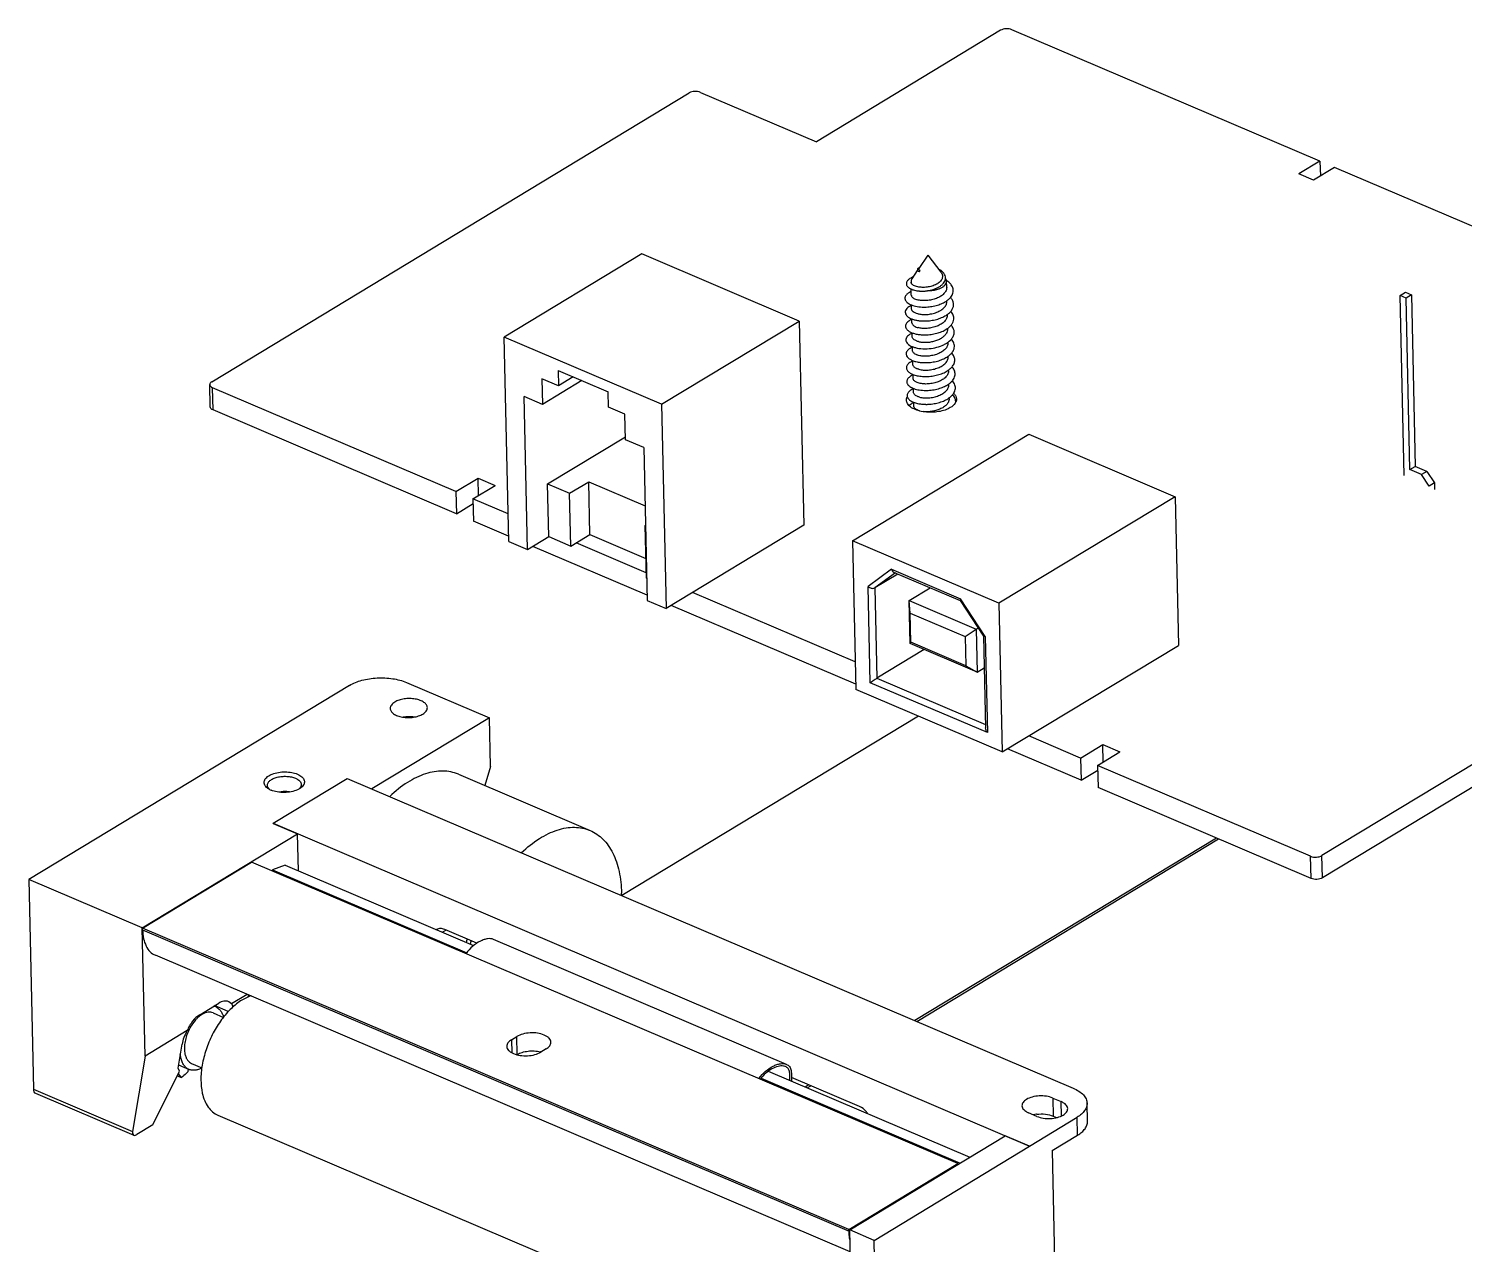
# Model space of a CAD drawing. Extents: x 0 to 420, y -74 to 297.
# Drawn here: x 293.6 to 355.8, y 26.6 to 79.2 of the extents above; entities that cross this region are included whole.
import ezdxf

# ---------------------------------------------------------------- set-up
doc = ezdxf.new("R2010")
doc.units = 0
doc.header["$LTSCALE"] = 23.1
doc.layers.get('0').update_dxf_attribs({"linetype": 'CONTINUOUS'})
doc.layers.add('02___PRT_ALL_AXES', color=7, linetype='CONTINUOUS')

msp = doc.modelspace()

# ---------------------------------------------------------------- linework, layer by layer
at = {"color": 7, "linetype": 'CONTINUOUS'}
for p, q in [((335.721, 79.165), (327.74, 74.336)), ((349.562, 73.497), (336.215, 79.191)), ((301.539, 63.938), (322.223, 76.453)), ((322.717, 76.479), (327.74, 74.336)), ((349.562, 73.497), (348.645, 72.942)), ((349.562, 73.497), (349.577, 72.852)), ((349.279, 72.672), (348.645, 72.942)), ((350.197, 73.227), (349.279, 72.672)), ((375.36, 62.493), (350.197, 73.227)), ((320.176, 69.482), (314.214, 65.874)), ((326.996, 66.573), (320.176, 69.482)), ((332.236, 68.757), (332.188, 68.72)), ((332.188, 68.72), (332.213, 68.712)), ((332.213, 68.712), (332.236, 68.757)), ((331.841, 68.268), (331.852, 68.206)), ((331.852, 68.206), (331.841, 68.259)), ((353.032, 67.682), (353.261, 67.821)), ((353.261, 67.821), (353.526, 67.708)), ((353.206, 59.889), (353.032, 67.682)), ((353.296, 67.569), (353.032, 67.682)), ((353.526, 67.708), (353.296, 67.569)), ((353.462, 60.137), (353.296, 67.569)), ((353.526, 67.708), (353.691, 60.276)), ((321.033, 62.965), (326.996, 66.573)), ((326.996, 66.573), (327.193, 57.726)), ((314.411, 57.028), (314.214, 65.874)), ((321.033, 62.965), (314.214, 65.874)), ((315.851, 64.073), (315.876, 62.96)), ((316.565, 63.769), (315.851, 64.073)), ((316.55, 64.43), (316.565, 63.769)), ((316.55, 64.43), (318.717, 63.506)), ((317.2, 64.153), (316.565, 63.769)), ((301.475, 62.854), (301.454, 63.817)), ((301.596, 62.723), (301.574, 63.686)), ((312.121, 59.187), (301.574, 63.686)), ((317.58, 63.991), (315.876, 62.96)), ((318.732, 62.844), (318.717, 63.506)), ((315.23, 56.678), (315.083, 63.298)), ((315.876, 62.96), (315.083, 63.298)), ((319.446, 62.54), (318.732, 62.844)), ((321.033, 62.965), (321.23, 54.119)), ((333.483, 63.238), (333.484, 63.239)), ((312.142, 58.225), (301.596, 62.723)), ((319.47, 61.426), (319.446, 62.54)), ((329.307, 57.051), (336.939, 61.669)), ((336.939, 61.669), (343.283, 58.963)), ((316.096, 59.52), (319.467, 61.56)), ((320.263, 61.088), (319.47, 61.426)), ((320.263, 61.088), (320.411, 54.468)), ((312.121, 59.187), (313.084, 59.77)), ((313.101, 59.017), (313.084, 59.77)), ((313.084, 59.77), (313.824, 59.454)), ((353.462, 60.137), (353.691, 60.276)), ((353.964, 59.923), (353.462, 60.137)), ((354.193, 60.062), (353.691, 60.276)), ((354.193, 60.062), (353.964, 59.923)), ((354.289, 59.427), (353.964, 59.923)), ((354.193, 60.062), (354.519, 59.565)), ((312.121, 59.187), (312.142, 58.225)), ((312.861, 58.872), (313.824, 59.454)), ((316.147, 57.233), (316.096, 59.52)), ((316.096, 59.52), (317.048, 59.114)), ((317.048, 59.114), (317.874, 59.614)), ((317.099, 56.827), (317.048, 59.114)), ((317.924, 57.327), (317.874, 59.614)), ((317.874, 59.614), (320.319, 58.57)), ((354.519, 59.565), (354.289, 59.427)), ((354.519, 59.565), (354.525, 59.272)), ((312.142, 58.225), (312.866, 58.662)), ((312.861, 58.872), (312.883, 57.909)), ((314.384, 58.222), (312.861, 58.872)), ((343.283, 58.963), (335.651, 54.345)), ((343.283, 58.963), (343.426, 52.524)), ((314.405, 57.259), (312.883, 57.909)), ((315.23, 56.678), (316.147, 57.233)), ((316.147, 57.233), (317.099, 56.827)), ((317.099, 56.827), (317.924, 57.327)), ((317.924, 57.327), (320.357, 56.289)), ((320.338, 57.724), (320.326, 57.716)), ((320.377, 55.429), (320.326, 57.716)), ((320.339, 57.711), (320.326, 57.716)), ((327.193, 57.726), (321.23, 54.119)), ((314.411, 57.028), (315.23, 56.678)), ((320.406, 54.7), (315.452, 56.813)), ((320.371, 55.668), (317.328, 56.966)), ((329.307, 57.051), (329.451, 50.612)), ((335.651, 54.345), (329.307, 57.051)), ((320.377, 55.429), (320.39, 55.424)), ((330.998, 55.818), (329.98, 55.074)), ((331.162, 55.661), (330.278, 55.015)), ((331.27, 55.615), (330.278, 55.015)), ((330.998, 55.818), (333.984, 54.544)), ((331.104, 55.686), (333.974, 54.462)), ((329.424, 51.807), (322.377, 54.813)), ((330.073, 50.907), (329.98, 55.074)), ((330.278, 55.015), (330.365, 51.104)), ((331.764, 54.472), (332.668, 55.019)), ((320.411, 54.468), (321.23, 54.119)), ((329.446, 50.844), (321.452, 54.253)), ((331.806, 53.92), (331.764, 54.472)), ((331.805, 52.607), (331.764, 54.472)), ((331.764, 54.472), (334.671, 53.232)), ((333.976, 54.466), (334.986, 52.924)), ((335.055, 52.909), (333.984, 54.544)), ((335.651, 54.345), (335.795, 47.906)), ((331.834, 52.656), (331.806, 53.92)), ((331.806, 53.92), (334.184, 52.905)), ((334.184, 52.905), (334.671, 53.232)), ((334.184, 52.905), (334.213, 51.641)), ((334.671, 53.232), (334.752, 53.281)), ((334.671, 53.232), (334.713, 51.366)), ((334.984, 52.924), (335.072, 48.955)), ((335.055, 52.909), (335.148, 48.743)), ((332.417, 52.345), (330.365, 51.104)), ((331.834, 52.656), (331.805, 52.607)), ((334.713, 51.366), (331.805, 52.607)), ((334.213, 51.641), (331.834, 52.656)), ((335.795, 47.906), (343.426, 52.524)), ((334.213, 51.641), (334.713, 51.366)), ((330.365, 51.104), (335.069, 49.097)), ((334.713, 51.366), (335.014, 51.549)), ((307.507, 50.788), (293.61, 42.379)), ((309.975, 50.918), (313.57, 49.384)), ((335.795, 47.906), (329.451, 50.612)), ((335.148, 48.743), (330.073, 50.907)), ((360.425, 49.938), (349.647, 43.417)), ((313.57, 49.384), (308.481, 46.305)), ((313.617, 47.278), (313.57, 49.384)), ((332.161, 49.456), (319.316, 41.684)), ((339.188, 47.642), (336.941, 48.6)), ((360.446, 48.975), (349.668, 42.454)), ((339.209, 46.679), (336.017, 48.041)), ((339.188, 47.642), (340.151, 48.224)), ((339.928, 47.326), (340.891, 47.909)), ((340.168, 47.471), (340.151, 48.224)), ((340.151, 48.224), (340.891, 47.909)), ((313.617, 47.278), (313.377, 46.45)), ((339.188, 47.642), (339.209, 46.679)), ((339.928, 47.326), (339.949, 46.363)), ((349.153, 43.391), (339.928, 47.326)), ((304.202, 44.819), (307.412, 46.761)), ((307.412, 46.761), (338.867, 33.344)), ((312.227, 46.941), (317.936, 44.506)), ((339.209, 46.679), (339.933, 47.116)), ((349.174, 42.428), (339.949, 46.363)), ((304.202, 44.807), (304.202, 44.819)), ((304.202, 44.819), (336.978, 30.838)), ((304.202, 44.807), (305.259, 44.356)), ((298.527, 40.282), (305.259, 44.356)), ((305.295, 42.758), (305.259, 44.356)), ((345.071, 44.178), (332.004, 36.272)), ((332.092, 36.234), (345.16, 44.141)), ((298.544, 40.277), (303.268, 43.136)), ((333.876, 30.079), (303.268, 43.136)), ((304.723, 43.002), (304.179, 42.799)), ((304.723, 43.002), (312.888, 39.519)), ((349.174, 42.428), (349.153, 43.391)), ((349.668, 42.454), (349.647, 43.417)), ((293.61, 42.379), (293.812, 33.304)), ((298.527, 40.282), (293.61, 42.379)), ((304.179, 42.799), (304.173, 42.749)), ((304.179, 42.799), (312.592, 39.21)), ((298.65, 34.731), (298.527, 40.282)), ((298.545, 40.2), (298.544, 40.277)), ((329.152, 27.221), (298.544, 40.277)), ((298.545, 40.2), (329.154, 27.143)), ((311.698, 40.191), (311.539, 40.095)), ((313.031, 39.622), (311.635, 40.218)), ((326.443, 34.376), (313.755, 39.788)), ((329.209, 26.256), (299.097, 39.101)), ((303.071, 37.406), (302.4, 37)), ((303.117, 37.283), (303.133, 37.379)), ((303.147, 37.373), (303.148, 37.294)), ((301.018, 36.526), (301.844, 37.026)), ((302.258, 36.665), (301.665, 36.918)), ((302.4, 37), (302.276, 37.089)), ((301.603, 36.602), (302.052, 36.411)), ((300.478, 35.837), (298.65, 34.731)), ((314.532, 35.444), (314.761, 35.583)), ((314.779, 34.801), (314.761, 35.583)), ((300.083, 34.213), (300.254, 35.248)), ((314.532, 35.444), (314.544, 34.881)), ((316.03, 35.042), (315.801, 34.903)), ((298.65, 34.731), (298.11, 31.471)), ((300.143, 34.075), (300.083, 34.213)), ((300.106, 34.349), (300.56, 34.156)), ((300.669, 34.413), (301.115, 34.223)), ((314.766, 34.793), (314.779, 34.801)), ((298.985, 31.75), (300.143, 34.075)), ((300.046, 33.881), (300.232, 33.802)), ((300.138, 33.907), (300.073, 33.935)), ((300.138, 33.907), (300.104, 33.997)), ((300.232, 33.802), (300.138, 33.907)), ((300.513, 34.176), (300.499, 34.046)), ((325.341, 33.772), (333.965, 30.093)), ((325.654, 34.074), (334.387, 30.349)), ((329.609, 32.551), (326.66, 33.809)), ((293.812, 33.304), (298.11, 31.471)), ((293.904, 33.121), (298.161, 31.305)), ((327.406, 33.49), (327.248, 33.394)), ((327.336, 33.356), (327.495, 33.452)), ((337.982, 32.917), (337.999, 32.135)), ((337.982, 32.917), (338.352, 32.76)), ((338.365, 32.151), (338.352, 32.76)), ((339.487, 31.907), (339.47, 32.689)), ((298.985, 31.75), (298.293, 31.331)), ((301.809, 32.177), (329.298, 20.451)), ((337.297, 32.121), (336.927, 32.279)), ((336.978, 30.838), (339.042, 32.087)), ((337.999, 32.135), (338.143, 32.074)), ((339.059, 31.304), (339.042, 32.087)), ((329.188, 27.203), (335.921, 31.277)), ((336.978, 30.826), (335.921, 31.277)), ((337.959, 30.638), (339.059, 31.304)), ((330.246, 26.752), (336.978, 30.826)), ((336.978, 30.826), (336.978, 30.838)), ((337.959, 30.638), (338.15, 22.033)), ((329.152, 27.221), (333.876, 30.079)), ((333.876, 30.079), (333.877, 30.04)), ((329.154, 27.143), (329.152, 27.221)), ((329.312, 21.652), (329.188, 27.203)), ((330.246, 26.752), (329.188, 27.203)), ((330.432, 18.399), (330.246, 26.752))]:
    msp.add_line(p, q, dxfattribs=at)
for centre, radius, start, end in [((333.036, 68.438), 0.3, 359.19953, 359.59895), ((332.316, 69.33), 1.461, 265.23345, 265.84339), ((332.32, 69.535), 1.666, 277.17644, 277.88402), ((332.322, 69.525), 1.655, 277.88272, 279.42197), ((332.832, 67.489), 1.004, 55.83974, 57.06444), ((332.403, 69.19), 2.013, 269.72676, 272.24936), ((332.417, 68.557), 1.982, 269.73862, 269.99627), ((332.416, 68.598), 2.022, 270.00104, 272.82504), ((332.402, 69.227), 2.05, 272.24001, 272.82293), ((332.43, 67.96), 1.986, 269.73519, 270.4208), ((332.43, 67.99), 2.016, 270.42256, 271.73954), ((332.429, 68.022), 2.048, 271.73839, 272.81368), ((332.444, 67.364), 1.993, 269.72158, 270.51379), ((332.443, 67.394), 2.023, 270.515, 272.5938), ((332.442, 67.426), 2.054, 272.5878, 272.819), ((332.457, 66.776), 2.006, 269.72322, 271.67178), ((332.456, 66.814), 2.044, 271.66654, 272.82747), ((332.456, 66.823), 2.053, 272.82665, 273.01688), ((332.855, 65.884), 1.025, 304.96042, 305.78197), ((332.47, 66.187), 2.018, 269.73939, 272.82914), ((333.104, 65.018), 0.671, 318.86427, 319.89296), ((333.139, 64.148), 0.65, 41.46014, 42.52649), ((332.484, 65.547), 1.98, 269.74058, 270.09284), ((332.484, 65.575), 2.008, 270.09529, 271.47472), ((332.483, 65.612), 2.046, 271.47384, 272.81367), ((332.497, 64.971), 2.007, 269.72402, 271.40905), ((332.496, 65.005), 2.041, 271.4072, 272.83045), ((304.449, 47.048), 0.866, 242.17897, 246.96268), ((305.037, 46.842), 0.609, 305.94036, 308.97615), ((313.455, 41.665), 5.844, 0.29991, 1.27289), ((311.437, 39.966), 0.291, 121.17056, 123.56025), ((321.515, 37.293), 9.258, 164.28181, 165.2358), ((320.965, 37.519), 8.481, 164.89411, 165.91859), ((301.522, 36.411), 0.488, 66.99728, 79.61919), ((302.409, 34.966), 2.063, 151.80654, 155.7109), ((315.494, 33.689), 1.266, 75.75688, 76.96137), ((315.501, 33.717), 1.237, 75.26786, 75.75427), ((337.473, 30.831), 1.394, 98.12564, 103.46169), ((337.488, 30.744), 1.482, 97.5922, 98.19573)]:
    msp.add_arc(centre, radius, start, end, dxfattribs=at)
for centre, major_axis, start_param, end_param in [((301.768, 36.164), (0.569, 0.896), -0.459764, -0.176526), ((300.942, 35.664), (0.569, 0.896), -4.614686, -3.966402), ((298.339, 31.61), (0.19, 0.299), -3.966402, -2.395606)]:
    msp.add_ellipse(centre, major_axis=major_axis, ratio=0.459193, start_param=start_param, end_param=end_param, dxfattribs=at)
for points, knots in [([(336.215, 79.191), (336.136, 79.225), (335.963, 79.244), (335.792, 79.208), (335.721, 79.165)], [0, 0, 0, 0, 0.508711, 1, 1, 1, 1]), ([(322.717, 76.479), (322.638, 76.512), (322.466, 76.532), (322.294, 76.495), (322.223, 76.453)], [0, 0, 0, 0, 0.508711, 1, 1, 1, 1]), ([(331.938, 68.484), (331.887, 68.464), (331.816, 68.429), (331.737, 68.37), (331.693, 68.325), (331.661, 68.278), (331.643, 68.229), (331.639, 68.179), (331.65, 68.129), (331.676, 68.082), (331.716, 68.038), (331.769, 67.998), (331.86, 67.947), (332.003, 67.899), (332.128, 67.88), (332.195, 67.874)], [0, 0, 0, 0, 0.144764, 0.207068, 0.262739, 0.312493, 0.357742, 0.40068, 0.444056, 0.490587, 0.542409, 0.600887, 0.666693, 0.820218, 1, 1, 1, 1]), ([(332.172, 68.869), (332.16, 68.861), (332.139, 68.846), (332.12, 68.821), (332.115, 68.801), (332.114, 68.782), (332.121, 68.768), (332.127, 68.761)], [0, 0, 0, 0, 0.317543, 0.569236, 0.678017, 0.781911, 1, 1, 1, 1]), ([(332.127, 68.761), (332.133, 68.752), (332.153, 68.735), (332.175, 68.725), (332.188, 68.72)], [0, 0, 0, 0, 0.442266, 1, 1, 1, 1]), ([(333.146, 68.684), (333.161, 68.663), (333.187, 68.62), (333.208, 68.548), (333.208, 68.476), (333.188, 68.404), (333.15, 68.336), (333.073, 68.248), (332.939, 68.157), (332.748, 68.08), (332.538, 68.036), (332.329, 68.026), (332.194, 68.041), (332.131, 68.054)], [0, 0, 0, 0, 0.052493, 0.101594, 0.149488, 0.198566, 0.250803, 0.307398, 0.434343, 0.5764, 0.724844, 0.86931, 1, 1, 1, 1]), ([(332.214, 68.89), (332.21, 68.888), (332.196, 68.882), (332.182, 68.875), (332.172, 68.869)], [0, 0, 0, 0, 0.265948, 1, 1, 1, 1]), ([(332.236, 68.757), (332.224, 68.762), (332.203, 68.773), (332.184, 68.793), (332.177, 68.81), (332.176, 68.827), (332.182, 68.84), (332.187, 68.847)], [0, 0, 0, 0, 0.323847, 0.57176, 0.677669, 0.77978, 1, 1, 1, 1]), ([(332.593, 67.891), (332.689, 67.907), (332.829, 67.943), (333.001, 68.018), (333.113, 68.085), (333.206, 68.161), (333.278, 68.246), (333.324, 68.337), (333.335, 68.403), (333.336, 68.434)], [0, 0, 0, 0, 0.295922, 0.436731, 0.569067, 0.691138, 0.802406, 0.904165, 1, 1, 1, 1]), ([(333.336, 68.436), (333.336, 68.472), (333.323, 68.546), (333.264, 68.648), (333.172, 68.74), (333.095, 68.789), (333.053, 68.811)], [0, 0, 0, 0, 0.215818, 0.448102, 0.708405, 1, 1, 1, 1]), ([(333.381, 68.303), (333.38, 68.325), (333.371, 68.373), (333.347, 68.414), (333.333, 68.434)], [0, 0, 0, 0, 0.481385, 1, 1, 1, 1]), ([(331.847, 67.85), (331.8, 67.829), (331.734, 67.793), (331.662, 67.732), (331.621, 67.687), (331.593, 67.639), (331.578, 67.589), (331.576, 67.539), (331.583, 67.507), (331.588, 67.492)], [0, 0, 0, 0, 0.319947, 0.458014, 0.58226, 0.69469, 0.798614, 0.898615, 1, 1, 1, 1]), ([(331.885, 68.404), (331.871, 68.383), (331.848, 68.34), (331.841, 68.291), (331.841, 68.268)], [0, 0, 0, 0, 0.519105, 1, 1, 1, 1]), ([(332.131, 68.054), (332.098, 68.061), (332.038, 68.078), (331.958, 68.112), (331.895, 68.154), (331.864, 68.188), (331.852, 68.206)], [0, 0, 0, 0, 0.307657, 0.576861, 0.806483, 1, 1, 1, 1]), ([(333.387, 68.033), (333.387, 68.009), (333.383, 67.961), (333.36, 67.891), (333.322, 67.823), (333.249, 67.734), (333.124, 67.636), (332.941, 67.547), (332.733, 67.486), (332.517, 67.455), (332.31, 67.454), (332.178, 67.475), (332.117, 67.49)], [0, 0, 0, 0, 0.045992, 0.093506, 0.143801, 0.19772, 0.317401, 0.451696, 0.59518, 0.740089, 0.877766, 1, 1, 1, 1]), ([(332.211, 67.873), (332.236, 67.871), (332.342, 67.866), (332.449, 67.872), (332.528, 67.882)], [0, 0, 0, 0, 0.241913, 1, 1, 1, 1]), ([(332.215, 67.872), (332.265, 67.868), (332.37, 67.866), (332.474, 67.874), (332.528, 67.882)], [0, 0, 0, 0, 0.48068, 1, 1, 1, 1]), ([(332.593, 67.892), (332.644, 67.892), (332.746, 67.898), (332.893, 67.921), (333.029, 67.959), (333.149, 68.01), (333.249, 68.071), (333.323, 68.141), (333.371, 68.219), (333.381, 68.276), (333.381, 68.303)], [0, 0, 0, 0, 0.159978, 0.316058, 0.463807, 0.599451, 0.720349, 0.825623, 0.917053, 1, 1, 1, 1]), ([(333.389, 67.451), (333.423, 67.474), (333.484, 67.522), (333.562, 67.605), (333.621, 67.692), (333.658, 67.783), (333.673, 67.877), (333.665, 67.971), (333.635, 68.062), (333.601, 68.118), (333.581, 68.145)], [0, 0, 0, 0, 0.14956, 0.287806, 0.415474, 0.534548, 0.648296, 0.760935, 0.876901, 1, 1, 1, 1]), ([(333.581, 68.145), (333.57, 68.161), (333.516, 68.228), (333.449, 68.283), (333.395, 68.32)], [0, 0, 0, 0, 0.233848, 1, 1, 1, 1]), ([(331.588, 67.492), (331.597, 67.469), (331.623, 67.424), (331.682, 67.364), (331.762, 67.311), (331.86, 67.265), (331.975, 67.227), (332.154, 67.189), (332.296, 67.178), (332.394, 67.177)], [0, 0, 0, 0, 0.079803, 0.17095, 0.276067, 0.395907, 0.529939, 0.676755, 1, 1, 1, 1]), ([(331.863, 67.249), (331.822, 67.231), (331.75, 67.193), (331.661, 67.121), (331.612, 67.052), (331.593, 66.995), (331.59, 66.967), (331.59, 66.953)], [0, 0, 0, 0, 0.313622, 0.579484, 0.80271, 0.903249, 1, 1, 1, 1]), ([(331.854, 67.698), (331.854, 67.687), (331.858, 67.665), (331.875, 67.628), (331.909, 67.588), (331.964, 67.549), (332.035, 67.515), (332.089, 67.498), (332.117, 67.49)], [0, 0, 0, 0, 0.088766, 0.1826, 0.341238, 0.528877, 0.748681, 1, 1, 1, 1]), ([(332.131, 66.889), (332.191, 66.873), (332.323, 66.853), (332.53, 66.853), (332.746, 66.884), (332.954, 66.945), (333.137, 67.034), (333.263, 67.132), (333.335, 67.221), (333.373, 67.289), (333.396, 67.359), (333.401, 67.408), (333.4, 67.431)], [0, 0, 0, 0, 0.122233, 0.259911, 0.40482, 0.548304, 0.682598, 0.80228, 0.856199, 0.906494, 0.954008, 1, 1, 1, 1]), ([(332.503, 67.18), (332.585, 67.184), (332.748, 67.201), (332.983, 67.256), (333.2, 67.336), (333.331, 67.41), (333.389, 67.451)], [0, 0, 0, 0, 0.262253, 0.522572, 0.771156, 1, 1, 1, 1]), ([(333.403, 66.849), (333.449, 66.881), (333.533, 66.951), (333.629, 67.073), (333.682, 67.205), (333.686, 67.297), (333.68, 67.34)], [0, 0, 0, 0, 0.288661, 0.546298, 0.779009, 1, 1, 1, 1]), ([(333.68, 67.34), (333.674, 67.386), (333.643, 67.48), (333.585, 67.56), (333.551, 67.597)], [0, 0, 0, 0, 0.476813, 1, 1, 1, 1]), ([(331.59, 66.953), (331.591, 66.928), (331.602, 66.875), (331.65, 66.803), (331.725, 66.739), (331.825, 66.683), (331.946, 66.637), (332.087, 66.602), (332.243, 66.581), (332.352, 66.576), (332.408, 66.575)], [0, 0, 0, 0, 0.077189, 0.162882, 0.262966, 0.379986, 0.514085, 0.663853, 0.826859, 1, 1, 1, 1]), ([(331.876, 66.647), (331.843, 66.632), (331.782, 66.601), (331.704, 66.545), (331.647, 66.484), (331.622, 66.438), (331.614, 66.415)], [0, 0, 0, 0, 0.302122, 0.567658, 0.798246, 1, 1, 1, 1]), ([(332.131, 66.889), (332.093, 66.898), (332.025, 66.921), (331.951, 66.963), (331.908, 67.003), (331.885, 67.032), (331.871, 67.063), (331.868, 67.085), (331.867, 67.096)], [0, 0, 0, 0, 0.328032, 0.599252, 0.714327, 0.817384, 0.91123, 1, 1, 1, 1]), ([(333.414, 66.829), (333.414, 66.806), (333.41, 66.758), (333.387, 66.687), (333.349, 66.62), (333.276, 66.531), (333.151, 66.433), (332.968, 66.343), (332.76, 66.282), (332.544, 66.251), (332.337, 66.251), (332.205, 66.271), (332.144, 66.287)], [0, 0, 0, 0, 0.045992, 0.093508, 0.143805, 0.197725, 0.317404, 0.451692, 0.595175, 0.740083, 0.877768, 1, 1, 1, 1]), ([(332.516, 66.578), (332.598, 66.582), (332.761, 66.599), (332.996, 66.654), (333.213, 66.735), (333.344, 66.808), (333.403, 66.849)], [0, 0, 0, 0, 0.262247, 0.522568, 0.771157, 1, 1, 1, 1]), ([(333.415, 66.246), (333.454, 66.274), (333.526, 66.331), (333.612, 66.43), (333.671, 66.535), (333.691, 66.61), (333.695, 66.647)], [0, 0, 0, 0, 0.284253, 0.543137, 0.779452, 1, 1, 1, 1]), ([(333.695, 66.647), (333.698, 66.677), (333.697, 66.738), (333.674, 66.829), (333.629, 66.916), (333.588, 66.969), (333.565, 66.995)], [0, 0, 0, 0, 0.236049, 0.476215, 0.728797, 1, 1, 1, 1]), ([(331.614, 66.415), (331.61, 66.402), (331.604, 66.375), (331.603, 66.333), (331.613, 66.291), (331.631, 66.251), (331.658, 66.212), (331.708, 66.161), (331.793, 66.103), (331.919, 66.048), (332.07, 66.006), (332.24, 65.98), (332.359, 65.974), (332.421, 65.974)], [0, 0, 0, 0, 0.040499, 0.080068, 0.12022, 0.162384, 0.207745, 0.25716, 0.369922, 0.502486, 0.653718, 0.820832, 1, 1, 1, 1]), ([(331.887, 66.045), (331.849, 66.028), (331.78, 65.991), (331.695, 65.924), (331.646, 65.86), (331.624, 65.807), (331.617, 65.768), (331.617, 65.729), (331.629, 65.676), (331.667, 65.611), (331.741, 65.543), (331.803, 65.507), (331.837, 65.49)], [0, 0, 0, 0, 0.160886, 0.298724, 0.415543, 0.46808, 0.518189, 0.56742, 0.617421, 0.725309, 0.851448, 1, 1, 1, 1]), ([(331.881, 66.494), (331.881, 66.483), (331.884, 66.462), (331.901, 66.425), (331.936, 66.384), (331.991, 66.345), (332.062, 66.311), (332.115, 66.294), (332.144, 66.287)], [0, 0, 0, 0, 0.088766, 0.1826, 0.341238, 0.528877, 0.748681, 1, 1, 1, 1]), ([(332.158, 65.685), (332.206, 65.672), (332.312, 65.654), (332.479, 65.647), (332.656, 65.661), (332.834, 65.697), (333.002, 65.752), (333.153, 65.826), (333.277, 65.917), (333.342, 65.991), (333.367, 66.029)], [0, 0, 0, 0, 0.11469, 0.2425, 0.378364, 0.516724, 0.652124, 0.779774, 0.896184, 1, 1, 1, 1]), ([(332.529, 65.976), (332.611, 65.98), (332.774, 65.998), (333.009, 66.052), (333.226, 66.132), (333.357, 66.206), (333.415, 66.246)], [0, 0, 0, 0, 0.262203, 0.522498, 0.771098, 1, 1, 1, 1]), ([(333.427, 66.227), (333.428, 66.194), (333.418, 66.123), (333.387, 66.06), (333.367, 66.029)], [0, 0, 0, 0, 0.484224, 1, 1, 1, 1]), ([(333.628, 65.839), (333.657, 65.881), (333.692, 65.95), (333.711, 66.049), (333.711, 66.121), (333.697, 66.193), (333.66, 66.289), (333.614, 66.354), (333.578, 66.393)], [0, 0, 0, 0, 0.254625, 0.374564, 0.492682, 0.611859, 0.734821, 1, 1, 1, 1]), ([(331.901, 65.443), (331.866, 65.427), (331.804, 65.395), (331.724, 65.335), (331.666, 65.27), (331.633, 65.2), (331.627, 65.128), (331.65, 65.057), (331.698, 64.991), (331.742, 64.955), (331.767, 64.937)], [0, 0, 0, 0, 0.166111, 0.31101, 0.435906, 0.544987, 0.646161, 0.749915, 0.865827, 1, 1, 1, 1]), ([(331.837, 65.49), (331.877, 65.47), (331.964, 65.436), (332.162, 65.386), (332.323, 65.372), (332.434, 65.372)], [0, 0, 0, 0, 0.215142, 0.456516, 1, 1, 1, 1]), ([(332.158, 65.685), (332.138, 65.69), (332.101, 65.701), (332.041, 65.725), (331.984, 65.756), (331.935, 65.797), (331.903, 65.842), (331.894, 65.876), (331.894, 65.892)], [0, 0, 0, 0, 0.171033, 0.328479, 0.537548, 0.715054, 0.865661, 1, 1, 1, 1]), ([(333.44, 65.626), (333.441, 65.602), (333.437, 65.554), (333.414, 65.484), (333.376, 65.416), (333.303, 65.327), (333.178, 65.229), (332.994, 65.14), (332.787, 65.079), (332.571, 65.048), (332.363, 65.047), (332.231, 65.067), (332.171, 65.083)], [0, 0, 0, 0, 0.045993, 0.093507, 0.143801, 0.197718, 0.317389, 0.451681, 0.595171, 0.740083, 0.877766, 1, 1, 1, 1]), ([(332.543, 65.374), (332.656, 65.38), (332.877, 65.409), (333.139, 65.488), (333.328, 65.578), (333.482, 65.676), (333.58, 65.769), (333.628, 65.839)], [0, 0, 0, 0, 0.278094, 0.547906, 0.674122, 0.792142, 1, 1, 1, 1]), ([(333.455, 65.052), (333.489, 65.077), (333.553, 65.129), (333.632, 65.218), (333.689, 65.313), (333.721, 65.412), (333.727, 65.512), (333.706, 65.612), (333.66, 65.707), (333.616, 65.765), (333.591, 65.792)], [0, 0, 0, 0, 0.147816, 0.283617, 0.408538, 0.525265, 0.637961, 0.751643, 0.871112, 1, 1, 1, 1]), ([(331.916, 64.842), (331.885, 64.828), (331.828, 64.799), (331.754, 64.747), (331.697, 64.691), (331.659, 64.631), (331.642, 64.568), (331.645, 64.505), (331.671, 64.443), (331.699, 64.407), (331.715, 64.39)], [0, 0, 0, 0, 0.169147, 0.319319, 0.451118, 0.567053, 0.672153, 0.773942, 0.880876, 1, 1, 1, 1]), ([(331.767, 64.937), (331.806, 64.91), (331.899, 64.861), (332.06, 64.81), (332.246, 64.778), (332.378, 64.77), (332.447, 64.77)], [0, 0, 0, 0, 0.202731, 0.440622, 0.70887, 1, 1, 1, 1]), ([(332.171, 65.083), (332.151, 65.088), (332.114, 65.1), (332.055, 65.123), (331.998, 65.154), (331.948, 65.195), (331.916, 65.241), (331.908, 65.275), (331.907, 65.29)], [0, 0, 0, 0, 0.171033, 0.328485, 0.537566, 0.715069, 0.865668, 1, 1, 1, 1]), ([(332.184, 64.481), (332.245, 64.466), (332.377, 64.446), (332.584, 64.446), (332.8, 64.477), (333.008, 64.538), (333.191, 64.627), (333.316, 64.725), (333.389, 64.814), (333.427, 64.882), (333.45, 64.952), (333.454, 65), (333.454, 65.024)], [0, 0, 0, 0, 0.122233, 0.259911, 0.40482, 0.548304, 0.682598, 0.80228, 0.856199, 0.906494, 0.954008, 1, 1, 1, 1]), ([(332.564, 64.773), (332.645, 64.777), (332.806, 64.795), (333.04, 64.85), (333.255, 64.93), (333.385, 65.003), (333.443, 65.043)], [0, 0, 0, 0, 0.262404, 0.52267, 0.771158, 1, 1, 1, 1]), ([(333.617, 64.586), (333.655, 64.63), (333.702, 64.704), (333.733, 64.811), (333.74, 64.891), (333.73, 64.97), (333.694, 65.076), (333.644, 65.147), (333.604, 65.19)], [0, 0, 0, 0, 0.261668, 0.382562, 0.500107, 0.617637, 0.738483, 1, 1, 1, 1]), ([(331.929, 64.24), (331.878, 64.217), (331.807, 64.178), (331.731, 64.111), (331.691, 64.06), (331.665, 64.007), (331.655, 63.953), (331.661, 63.898), (331.675, 63.864), (331.684, 63.848)], [0, 0, 0, 0, 0.321394, 0.458041, 0.57989, 0.689797, 0.792366, 0.893694, 1, 1, 1, 1]), ([(331.715, 64.39), (331.75, 64.354), (331.844, 64.289), (332.017, 64.222), (332.228, 64.178), (332.381, 64.169), (332.461, 64.168)], [0, 0, 0, 0, 0.189455, 0.423148, 0.696636, 1, 1, 1, 1]), ([(332.184, 64.481), (332.165, 64.487), (332.127, 64.498), (332.068, 64.521), (332.011, 64.552), (331.962, 64.593), (331.929, 64.639), (331.921, 64.673), (331.921, 64.689)], [0, 0, 0, 0, 0.171039, 0.328488, 0.53756, 0.715064, 0.865663, 1, 1, 1, 1]), ([(331.954, 64.024), (331.948, 64.033), (331.938, 64.054), (331.935, 64.076), (331.934, 64.087)], [0, 0, 0, 0, 0.514296, 1, 1, 1, 1]), ([(333.467, 64.422), (333.468, 64.399), (333.463, 64.351), (333.441, 64.28), (333.402, 64.212), (333.33, 64.124), (333.205, 64.026), (333.021, 63.936), (332.813, 63.875), (332.597, 63.844), (332.39, 63.844), (332.258, 63.864), (332.198, 63.88)], [0, 0, 0, 0, 0.045992, 0.093506, 0.1438, 0.197717, 0.317389, 0.451688, 0.595179, 0.740087, 0.877765, 1, 1, 1, 1]), ([(332.57, 64.171), (332.652, 64.175), (332.814, 64.192), (333.05, 64.247), (333.267, 64.327), (333.398, 64.401), (333.456, 64.442)], [0, 0, 0, 0, 0.262252, 0.522576, 0.771163, 1, 1, 1, 1]), ([(333.456, 64.442), (333.471, 64.452), (333.526, 64.492), (333.576, 64.539), (333.609, 64.577)], [0, 0, 0, 0, 0.262805, 1, 1, 1, 1]), ([(333.469, 63.839), (333.505, 63.864), (333.57, 63.916), (333.651, 64.004), (333.711, 64.099), (333.745, 64.197), (333.754, 64.298), (333.737, 64.397), (333.694, 64.493), (333.651, 64.551), (333.626, 64.579)], [0, 0, 0, 0, 0.148829, 0.285631, 0.411375, 0.528562, 0.641202, 0.754256, 0.872593, 1, 1, 1, 1]), ([(301.539, 63.938), (301.515, 63.923), (301.473, 63.891), (301.453, 63.839), (301.454, 63.817)], [0, 0, 0, 0, 0.559358, 1, 1, 1, 1]), ([(301.454, 63.817), (301.455, 63.79), (301.487, 63.731), (301.542, 63.7), (301.574, 63.686)], [0, 0, 0, 0, 0.428834, 1, 1, 1, 1]), ([(331.941, 63.638), (331.893, 63.616), (331.825, 63.579), (331.752, 63.516), (331.711, 63.469), (331.684, 63.42), (331.67, 63.369), (331.67, 63.317), (331.685, 63.267), (331.713, 63.218), (331.771, 63.154), (331.876, 63.083), (332.037, 63.021), (332.159, 62.995), (332.225, 62.984)], [0, 0, 0, 0, 0.141323, 0.202025, 0.256491, 0.305714, 0.351324, 0.39554, 0.440859, 0.489557, 0.54334, 0.66957, 0.822646, 1, 1, 1, 1]), ([(331.684, 63.848), (331.709, 63.803), (331.771, 63.744), (331.872, 63.685), (331.969, 63.644), (332.08, 63.61), (332.249, 63.577), (332.383, 63.567), (332.475, 63.566)], [0, 0, 0, 0, 0.176139, 0.283773, 0.404804, 0.538517, 0.683569, 1, 1, 1, 1]), ([(332.211, 63.278), (332.192, 63.283), (332.154, 63.294), (332.095, 63.318), (332.038, 63.349), (331.988, 63.39), (331.956, 63.435), (331.948, 63.469), (331.948, 63.485)], [0, 0, 0, 0, 0.171044, 0.328503, 0.537584, 0.715079, 0.865669, 1, 1, 1, 1]), ([(332.198, 63.88), (332.169, 63.887), (332.116, 63.904), (332.046, 63.937), (331.991, 63.976), (331.963, 64.008), (331.954, 64.024)], [0, 0, 0, 0, 0.306927, 0.57563, 0.805467, 1, 1, 1, 1]), ([(332.211, 63.278), (332.272, 63.262), (332.403, 63.242), (332.611, 63.242), (332.827, 63.273), (333.035, 63.335), (333.218, 63.424), (333.343, 63.522), (333.416, 63.611), (333.454, 63.678), (333.477, 63.749), (333.481, 63.797), (333.481, 63.82)], [0, 0, 0, 0, 0.122233, 0.259911, 0.40482, 0.548304, 0.682598, 0.80228, 0.856199, 0.906494, 0.954008, 1, 1, 1, 1]), ([(332.583, 63.569), (332.669, 63.573), (332.841, 63.592), (333.008, 63.633), (333.09, 63.659)], [0, 0, 0, 0, 0.502492, 1, 1, 1, 1]), ([(333.09, 63.659), (333.159, 63.681), (333.291, 63.731), (333.414, 63.801), (333.469, 63.839)], [0, 0, 0, 0, 0.519975, 1, 1, 1, 1]), ([(333.484, 63.239), (333.52, 63.264), (333.585, 63.316), (333.667, 63.406), (333.726, 63.501), (333.76, 63.601), (333.767, 63.702), (333.748, 63.803), (333.702, 63.9), (333.657, 63.958), (333.632, 63.986)], [0, 0, 0, 0, 0.148545, 0.284947, 0.410239, 0.52704, 0.639512, 0.752745, 0.87166, 1, 1, 1, 1]), ([(301.596, 62.723), (301.564, 62.737), (301.508, 62.768), (301.476, 62.828), (301.475, 62.854)], [0, 0, 0, 0, 0.571166, 1, 1, 1, 1]), ([(331.64, 63.149), (331.639, 63.182), (331.646, 63.227), (331.662, 63.268), (331.667, 63.278)], [0, 0, 0, 0, 0.741285, 1, 1, 1, 1]), ([(333.448, 62.773), (333.276, 62.691), (332.982, 62.624), (332.588, 62.614), (332.294, 62.65), (332.034, 62.726), (331.825, 62.836), (331.681, 62.977), (331.641, 63.095), (331.64, 63.149)], [0, 0, 0, 0, 0.279371, 0.430593, 0.57738, 0.711353, 0.826368, 0.920621, 1, 1, 1, 1]), ([(331.955, 63.036), (331.918, 63.019), (331.851, 62.984), (331.791, 62.938), (331.766, 62.913)], [0, 0, 0, 0, 0.537251, 1, 1, 1, 1]), ([(332.207, 62.681), (332.172, 62.691), (332.108, 62.714), (332.039, 62.755), (331.999, 62.793), (331.978, 62.822), (331.965, 62.852), (331.961, 62.873), (331.961, 62.883)], [0, 0, 0, 0, 0.326031, 0.596162, 0.711346, 0.815002, 0.909901, 1, 1, 1, 1]), ([(332.225, 62.984), (332.246, 62.981), (332.333, 62.97), (332.421, 62.965), (332.487, 62.965)], [0, 0, 0, 0, 0.241373, 1, 1, 1, 1]), ([(333.494, 63.219), (333.494, 63.198), (333.491, 63.155), (333.467, 63.07), (333.403, 62.966), (333.285, 62.86), (333.134, 62.771), (332.959, 62.703), (332.769, 62.659), (332.577, 62.639), (332.449, 62.642), (332.388, 62.648)], [0, 0, 0, 0, 0.045789, 0.092785, 0.193941, 0.308733, 0.437389, 0.576708, 0.721312, 0.864685, 1, 1, 1, 1]), ([(332.597, 62.967), (332.679, 62.971), (332.841, 62.989), (333.077, 63.043), (333.293, 63.124), (333.424, 63.197), (333.483, 63.238)], [0, 0, 0, 0, 0.262235, 0.522537, 0.771125, 1, 1, 1, 1]), ([(333.791, 63.089), (333.782, 63.064), (333.726, 62.954), (333.626, 62.873), (333.544, 62.824)], [0, 0, 0, 0, 0.218204, 1, 1, 1, 1]), ([(333.777, 63.091), (333.776, 63.117), (333.769, 63.169), (333.732, 63.273), (333.683, 63.343), (333.644, 63.386)], [0, 0, 0, 0, 0.234954, 0.476782, 1, 1, 1, 1]), ([(333.695, 63.437), (333.729, 63.404), (333.785, 63.33), (333.809, 63.24), (333.81, 63.197)], [0, 0, 0, 0, 0.52975, 1, 1, 1, 1]), ([(330.998, 55.818), (331.007, 55.788), (331.034, 55.736), (331.08, 55.696), (331.105, 55.686)], [0, 0, 0, 0, 0.533236, 1, 1, 1, 1]), ([(329.98, 55.074), (330.001, 55.056), (330.042, 55.028), (330.108, 55.002), (330.185, 54.988), (330.246, 54.996), (330.278, 55.015)], [0, 0, 0, 0, 0.260773, 0.461589, 0.657539, 1, 1, 1, 1]), ([(333.984, 54.544), (333.98, 54.535), (333.974, 54.517), (333.971, 54.499), (333.971, 54.49)], [0, 0, 0, 0, 0.55094, 1, 1, 1, 1]), ([(333.971, 54.49), (333.971, 54.488), (333.971, 54.479), (333.973, 54.47), (333.976, 54.465)], [0, 0, 0, 0, 0.286319, 1, 1, 1, 1]), ([(335.004, 52.913), (335.002, 52.914), (334.995, 52.916), (334.989, 52.92), (334.986, 52.924)], [0, 0, 0, 0, 0.301522, 1, 1, 1, 1]), ([(335.055, 52.909), (335.045, 52.909), (335.028, 52.909), (335.011, 52.911), (335.004, 52.913)], [0, 0, 0, 0, 0.561435, 1, 1, 1, 1]), ([(307.507, 50.788), (307.673, 50.888), (308.068, 51.04), (308.708, 51.135), (309.364, 51.106), (309.787, 50.998), (309.975, 50.918)], [0, 0, 0, 0, 0.22947, 0.491517, 0.758138, 1, 1, 1, 1]), ([(330.073, 50.907), (330.116, 50.939), (330.187, 50.988), (330.285, 51.053), (330.338, 51.088), (330.365, 51.104)], [0, 0, 0, 0, 0.458329, 0.73849, 1, 1, 1, 1]), ([(309.472, 50.068), (309.442, 50.05), (309.388, 50.011), (309.323, 49.943), (309.283, 49.869), (309.274, 49.816), (309.275, 49.791)], [0, 0, 0, 0, 0.29631, 0.557515, 0.787835, 1, 1, 1, 1]), ([(309.275, 49.791), (309.276, 49.748), (309.31, 49.655), (309.428, 49.547), (309.598, 49.464), (309.808, 49.411), (310.041, 49.391), (310.277, 49.407), (310.497, 49.457), (310.63, 49.514), (310.688, 49.549)], [0, 0, 0, 0, 0.079694, 0.175666, 0.293651, 0.430811, 0.579665, 0.730571, 0.873568, 1, 1, 1, 1]), ([(310.885, 49.826), (310.884, 49.869), (310.85, 49.962), (310.732, 50.07), (310.562, 50.153), (310.352, 50.206), (310.119, 50.226), (309.882, 50.21), (309.663, 50.16), (309.53, 50.103), (309.472, 50.068)], [0, 0, 0, 0, 0.079694, 0.175666, 0.293651, 0.430811, 0.579665, 0.730571, 0.873568, 1, 1, 1, 1]), ([(310.688, 49.549), (310.718, 49.567), (310.772, 49.606), (310.836, 49.674), (310.877, 49.748), (310.885, 49.801), (310.885, 49.826)], [0, 0, 0, 0, 0.29631, 0.557515, 0.787835, 1, 1, 1, 1]), ([(309.831, 49.422), (309.873, 49.43), (310.043, 49.455), (310.217, 49.452), (310.345, 49.433)], [0, 0, 0, 0, 0.247935, 1, 1, 1, 1]), ([(335.148, 48.743), (335.126, 48.775), (335.091, 48.843), (335.073, 48.919), (335.072, 48.956)], [0, 0, 0, 0, 0.512566, 1, 1, 1, 1]), ([(303.883, 46.405), (303.848, 46.445), (303.807, 46.519), (303.809, 46.626), (303.836, 46.703), (303.888, 46.776), (303.992, 46.87), (304.174, 46.963), (304.432, 47.03), (304.717, 47.053), (304.998, 47.029), (305.177, 46.979), (305.257, 46.945)], [0, 0, 0, 0, 0.087178, 0.127927, 0.170606, 0.217831, 0.271115, 0.396787, 0.543982, 0.702183, 0.858364, 1, 1, 1, 1]), ([(303.952, 46.461), (303.951, 46.498), (303.975, 46.58), (304.068, 46.679), (304.207, 46.761), (304.382, 46.82), (304.581, 46.852), (304.787, 46.856), (304.986, 46.831), (305.111, 46.793), (305.168, 46.769)], [0, 0, 0, 0, 0.079328, 0.173607, 0.288703, 0.422758, 0.569545, 0.720609, 0.866902, 1, 1, 1, 1]), ([(305.168, 46.769), (305.205, 46.753), (305.271, 46.719), (305.353, 46.653), (305.407, 46.578), (305.421, 46.521), (305.421, 46.494)], [0, 0, 0, 0, 0.304171, 0.568406, 0.795619, 1, 1, 1, 1]), ([(305.257, 46.945), (305.327, 46.915), (305.448, 46.848), (305.55, 46.71), (305.563, 46.595), (305.542, 46.512), (305.492, 46.435), (305.446, 46.39), (305.419, 46.368)], [0, 0, 0, 0, 0.30113, 0.535477, 0.64044, 0.747876, 0.866014, 1, 1, 1, 1]), ([(312.227, 46.941), (312.122, 46.986), (311.9, 47.055), (311.546, 47.091), (311.176, 47.061), (310.794, 46.966), (310.405, 46.808), (309.868, 46.507), (309.494, 46.206), (309.257, 45.982)], [0, 0, 0, 0, 0.103648, 0.210053, 0.321632, 0.440235, 0.567069, 0.702731, 1, 1, 1, 1]), ([(303.985, 46.318), (303.975, 46.324), (303.939, 46.35), (303.905, 46.38), (303.883, 46.405)], [0, 0, 0, 0, 0.266135, 1, 1, 1, 1]), ([(303.971, 46.381), (303.968, 46.388), (303.957, 46.413), (303.952, 46.441), (303.952, 46.461)], [0, 0, 0, 0, 0.257452, 1, 1, 1, 1]), ([(304.046, 46.283), (304.038, 46.291), (304.008, 46.319), (303.983, 46.354), (303.971, 46.381)], [0, 0, 0, 0, 0.269707, 1, 1, 1, 1]), ([(304.045, 46.282), (304.04, 46.285), (304.02, 46.296), (304, 46.308), (303.985, 46.318)], [0, 0, 0, 0, 0.256327, 1, 1, 1, 1]), ([(305.256, 46.27), (305.171, 46.231), (304.982, 46.173), (304.684, 46.142), (304.386, 46.164), (304.196, 46.215), (304.111, 46.251)], [0, 0, 0, 0, 0.239265, 0.501567, 0.763003, 1, 1, 1, 1]), ([(304.913, 46.179), (304.876, 46.184), (304.726, 46.198), (304.574, 46.188), (304.463, 46.167)], [0, 0, 0, 0, 0.248512, 1, 1, 1, 1]), ([(305.335, 46.31), (305.329, 46.307), (305.303, 46.292), (305.277, 46.279), (305.256, 46.27)], [0, 0, 0, 0, 0.243224, 1, 1, 1, 1]), ([(305.394, 46.349), (305.389, 46.345), (305.37, 46.332), (305.35, 46.319), (305.335, 46.31)], [0, 0, 0, 0, 0.243513, 1, 1, 1, 1]), ([(305.421, 46.494), (305.422, 46.468), (305.411, 46.412), (305.382, 46.365), (305.363, 46.343)], [0, 0, 0, 0, 0.474622, 1, 1, 1, 1]), ([(314.967, 43.546), (315.203, 43.771), (315.577, 44.072), (316.114, 44.373), (316.503, 44.531), (316.885, 44.626), (317.256, 44.656), (317.609, 44.619), (317.831, 44.55), (317.936, 44.506)], [0, 0, 0, 0, 0.29727, 0.432931, 0.559766, 0.678369, 0.789947, 0.896352, 1, 1, 1, 1]), ([(317.936, 44.506), (318.038, 44.462), (318.237, 44.353), (318.503, 44.13), (318.734, 43.853), (318.929, 43.523), (319.085, 43.147), (319.243, 42.572), (319.291, 42.11), (319.298, 41.795)], [0, 0, 0, 0, 0.104255, 0.211159, 0.323047, 0.441729, 0.568418, 0.703733, 1, 1, 1, 1]), ([(349.153, 43.391), (349.232, 43.357), (349.404, 43.338), (349.576, 43.374), (349.647, 43.417)], [0, 0, 0, 0, 0.508711, 1, 1, 1, 1]), ([(349.668, 42.454), (349.597, 42.411), (349.426, 42.375), (349.253, 42.395), (349.174, 42.428)], [0, 0, 0, 0, 0.491289, 1, 1, 1, 1]), ([(298.545, 40.2), (298.548, 40.072), (298.573, 39.83), (298.68, 39.504), (298.853, 39.248), (299.014, 39.136), (299.097, 39.101)], [0, 0, 0, 0, 0.296918, 0.558998, 0.789339, 1, 1, 1, 1]), ([(311.635, 40.218), (311.576, 40.243), (311.457, 40.274), (311.334, 40.244), (311.286, 40.215)], [0, 0, 0, 0, 0.534924, 1, 1, 1, 1]), ([(313.755, 39.788), (313.674, 39.823), (313.526, 39.828), (313.334, 39.779), (313.11, 39.685), (312.832, 39.496), (312.645, 39.29), (312.563, 39.171)], [0, 0, 0, 0, 0.185155, 0.295699, 0.418857, 0.696101, 1, 1, 1, 1]), ([(303.252, 37.343), (303.089, 37.292), (302.758, 37.124), (302.31, 36.746), (301.899, 36.249), (301.549, 35.661), (301.282, 35.018), (301.113, 34.359), (301.053, 33.724), (301.09, 33.316), (301.132, 33.128)], [0, 0, 0, 0, 0.101286, 0.217409, 0.346102, 0.482945, 0.622361, 0.758448, 0.885724, 1, 1, 1, 1]), ([(301.713, 36.86), (301.753, 36.843), (301.831, 36.796), (301.928, 36.695), (302.005, 36.565), (302.041, 36.466), (302.055, 36.414)], [0, 0, 0, 0, 0.226258, 0.463183, 0.719431, 1, 1, 1, 1]), ([(302.276, 37.089), (302.245, 37.102), (302.176, 37.12), (302.025, 37.115), (301.913, 37.068), (301.844, 37.026)], [0, 0, 0, 0, 0.224096, 0.460354, 1, 1, 1, 1]), ([(301.018, 36.526), (300.9, 36.455), (300.684, 36.243), (300.538, 35.983), (300.478, 35.837)], [0, 0, 0, 0, 0.466152, 1, 1, 1, 1]), ([(300.941, 36.401), (300.907, 36.37), (300.771, 36.233), (300.661, 36.071), (300.591, 35.94)], [0, 0, 0, 0, 0.2356, 1, 1, 1, 1]), ([(301.142, 36.548), (301.125, 36.538), (301.054, 36.495), (300.988, 36.443), (300.941, 36.401)], [0, 0, 0, 0, 0.237468, 1, 1, 1, 1]), ([(301.603, 36.602), (301.57, 36.617), (301.497, 36.636), (301.336, 36.635), (301.217, 36.589), (301.142, 36.548)], [0, 0, 0, 0, 0.226194, 0.463488, 1, 1, 1, 1]), ([(300.529, 35.814), (300.454, 35.649), (300.375, 35.391), (300.349, 35.051), (300.365, 34.891), (300.382, 34.817)], [0, 0, 0, 0, 0.532694, 0.778361, 1, 1, 1, 1]), ([(315.946, 35.646), (315.855, 35.684), (315.653, 35.736), (315.338, 35.75), (315.031, 35.704), (314.841, 35.632), (314.761, 35.583)], [0, 0, 0, 0, 0.241862, 0.508483, 0.77053, 1, 1, 1, 1]), ([(316.235, 35.331), (316.235, 35.362), (316.219, 35.427), (316.158, 35.513), (316.064, 35.589), (315.988, 35.628), (315.946, 35.646)], [0, 0, 0, 0, 0.2044, 0.431631, 0.695685, 1, 1, 1, 1]), ([(314.532, 35.444), (314.501, 35.426), (314.444, 35.385), (314.377, 35.314), (314.335, 35.237), (314.326, 35.181), (314.327, 35.155)], [0, 0, 0, 0, 0.296518, 0.557499, 0.787765, 1, 1, 1, 1]), ([(314.327, 35.155), (314.327, 35.124), (314.343, 35.06), (314.404, 34.973), (314.498, 34.898), (314.574, 34.859), (314.616, 34.841)], [0, 0, 0, 0, 0.2044, 0.431631, 0.695685, 1, 1, 1, 1]), ([(314.616, 34.841), (314.706, 34.802), (314.909, 34.751), (315.224, 34.737), (315.531, 34.782), (315.721, 34.855), (315.801, 34.903)], [0, 0, 0, 0, 0.241862, 0.508483, 0.77053, 1, 1, 1, 1]), ([(314.779, 34.801), (314.844, 34.841), (314.997, 34.904), (315.248, 34.956), (315.515, 34.965), (315.694, 34.942), (315.78, 34.922)], [0, 0, 0, 0, 0.223482, 0.477169, 0.742915, 1, 1, 1, 1]), ([(316.03, 35.042), (316.061, 35.061), (316.118, 35.101), (316.185, 35.172), (316.227, 35.25), (316.236, 35.305), (316.235, 35.331)], [0, 0, 0, 0, 0.296518, 0.557499, 0.787765, 1, 1, 1, 1]), ([(300.204, 34.655), (300.201, 34.669), (300.19, 34.725), (300.182, 34.782), (300.179, 34.825)], [0, 0, 0, 0, 0.242436, 1, 1, 1, 1]), ([(300.56, 34.156), (300.516, 34.174), (300.432, 34.226), (300.329, 34.34), (300.251, 34.486), (300.217, 34.596), (300.204, 34.655)], [0, 0, 0, 0, 0.223419, 0.459017, 0.716322, 1, 1, 1, 1]), ([(300.382, 34.817), (300.392, 34.77), (300.42, 34.681), (300.483, 34.563), (300.566, 34.47), (300.634, 34.428), (300.67, 34.413)], [0, 0, 0, 0, 0.283625, 0.540994, 0.776602, 1, 1, 1, 1]), ([(301.115, 34.216), (301.067, 34.19), (300.972, 34.148), (300.827, 34.115), (300.687, 34.115), (300.6, 34.139), (300.56, 34.156)], [0, 0, 0, 0, 0.280254, 0.536398, 0.77351, 1, 1, 1, 1]), ([(325.251, 33.759), (325.332, 33.878), (325.52, 34.084), (325.798, 34.273), (326.022, 34.367), (326.213, 34.416), (326.362, 34.411), (326.443, 34.376)], [0, 0, 0, 0, 0.3039, 0.581143, 0.704299, 0.814842, 1, 1, 1, 1]), ([(326.314, 34.304), (326.237, 34.314), (326.06, 34.294), (325.797, 34.182), (325.535, 33.993), (325.379, 33.827), (325.31, 33.734)], [0, 0, 0, 0, 0.194509, 0.43426, 0.709703, 1, 1, 1, 1]), ([(326.407, 34.278), (326.4, 34.281), (326.37, 34.293), (326.338, 34.3), (326.314, 34.304)], [0, 0, 0, 0, 0.241153, 1, 1, 1, 1]), ([(326.592, 33.674), (326.59, 33.746), (326.592, 33.851), (326.588, 33.984), (326.574, 34.091), (326.525, 34.205), (326.447, 34.261), (326.407, 34.278)], [0, 0, 0, 0, 0.32372, 0.466861, 0.593862, 0.806182, 1, 1, 1, 1]), ([(326.443, 34.376), (326.493, 34.355), (326.591, 34.281), (326.647, 34.131), (326.659, 33.994), (326.66, 33.839), (326.658, 33.721), (326.664, 33.642)], [0, 0, 0, 0, 0.202368, 0.428993, 0.564091, 0.709425, 1, 1, 1, 1]), ([(300.499, 34.046), (300.477, 34.024), (300.392, 33.939), (300.302, 33.858), (300.232, 33.802)], [0, 0, 0, 0, 0.256156, 1, 1, 1, 1]), ([(293.812, 33.304), (293.813, 33.264), (293.824, 33.192), (293.875, 33.134), (293.904, 33.121)], [0, 0, 0, 0, 0.561538, 1, 1, 1, 1]), ([(301.132, 33.128), (301.157, 33.016), (301.221, 32.806), (301.37, 32.528), (301.566, 32.311), (301.726, 32.212), (301.809, 32.177)], [0, 0, 0, 0, 0.283736, 0.54096, 0.77658, 1, 1, 1, 1]), ([(337.982, 32.917), (337.895, 32.954), (337.7, 33.004), (337.398, 33.017), (337.104, 32.974), (336.923, 32.904), (336.846, 32.858)], [0, 0, 0, 0, 0.241874, 0.508482, 0.770518, 1, 1, 1, 1]), ([(338.867, 33.344), (338.954, 33.307), (339.113, 33.225), (339.308, 33.068), (339.435, 32.888), (339.468, 32.753), (339.47, 32.69)], [0, 0, 0, 0, 0.304315, 0.568369, 0.7956, 1, 1, 1, 1]), ([(329.972, 32.237), (329.947, 32.273), (329.848, 32.399), (329.718, 32.504), (329.609, 32.551)], [0, 0, 0, 0, 0.267628, 1, 1, 1, 1]), ([(336.846, 32.858), (336.816, 32.839), (336.762, 32.801), (336.698, 32.733), (336.657, 32.659), (336.649, 32.606), (336.649, 32.581)], [0, 0, 0, 0, 0.296298, 0.557493, 0.787819, 1, 1, 1, 1]), ([(336.649, 32.581), (336.65, 32.551), (336.665, 32.489), (336.724, 32.406), (336.814, 32.334), (336.887, 32.296), (336.927, 32.279)], [0, 0, 0, 0, 0.204381, 0.43157, 0.695807, 1, 1, 1, 1]), ([(338.629, 32.458), (338.628, 32.488), (338.613, 32.55), (338.554, 32.632), (338.465, 32.705), (338.392, 32.742), (338.352, 32.76)], [0, 0, 0, 0, 0.204381, 0.43157, 0.695807, 1, 1, 1, 1]), ([(338.432, 32.181), (338.462, 32.199), (338.516, 32.238), (338.581, 32.306), (338.621, 32.38), (338.629, 32.433), (338.629, 32.458)], [0, 0, 0, 0, 0.296298, 0.557493, 0.787819, 1, 1, 1, 1]), ([(339.47, 32.69), (339.471, 32.635), (339.452, 32.52), (339.365, 32.358), (339.225, 32.21), (339.107, 32.126), (339.042, 32.087)], [0, 0, 0, 0, 0.212235, 0.442501, 0.703482, 1, 1, 1, 1]), ([(337.292, 32.214), (337.416, 32.23), (337.657, 32.233), (337.894, 32.18), (337.999, 32.135)], [0, 0, 0, 0, 0.522333, 1, 1, 1, 1]), ([(337.297, 32.121), (337.383, 32.084), (337.578, 32.035), (337.88, 32.021), (338.174, 32.065), (338.356, 32.135), (338.432, 32.181)], [0, 0, 0, 0, 0.241874, 0.508482, 0.770518, 1, 1, 1, 1]), ([(339.059, 31.304), (339.125, 31.344), (339.242, 31.427), (339.383, 31.576), (339.47, 31.738), (339.489, 31.853), (339.487, 31.907)], [0, 0, 0, 0, 0.296518, 0.557499, 0.787765, 1, 1, 1, 1]), ([(329.198, 26.761), (329.191, 26.791), (329.167, 26.917), (329.156, 27.046), (329.154, 27.143)], [0, 0, 0, 0, 0.239538, 1, 1, 1, 1])]:
    msp.add_open_spline(points, degree=3, knots=knots, dxfattribs=at)
for points in [[(333.81, 63.197), (333.81, 63.161), (333.804, 63.124), (333.791, 63.089)], [(333.544, 62.824), (333.513, 62.805), (333.481, 62.788), (333.448, 62.773)], [(305.363, 46.343), (305.354, 46.332), (305.345, 46.321), (305.335, 46.311)]]:
    msp.add_open_spline(points, degree=3, dxfattribs=at)
at = {"layer": '02___PRT_ALL_AXES', "color": 7, "linetype": 'CONTINUOUS'}
for p, q in [((332.187, 68.847), (332.585, 69.432)), ((333.146, 68.684), (332.585, 69.432)), ((331.885, 68.404), (332.128, 68.761)), ((331.854, 67.698), (331.848, 67.959)), ((333.387, 68.033), (333.381, 68.303)), ((331.867, 67.096), (331.863, 67.268)), ((333.4, 67.431), (333.4, 67.459)), ((331.881, 66.494), (331.877, 66.664)), ((333.414, 66.829), (333.413, 66.859)), ((331.894, 65.892), (331.89, 66.065)), ((333.427, 66.227), (333.426, 66.258)), ((331.907, 65.29), (331.904, 65.464)), ((333.44, 65.626), (333.44, 65.655)), ((331.921, 64.689), (331.917, 64.861)), ((333.454, 65.024), (333.453, 65.051)), ((331.934, 64.087), (331.93, 64.257)), ((333.467, 64.422), (333.467, 64.452)), ((331.948, 63.485), (331.944, 63.657)), ((333.481, 63.82), (333.48, 63.851)), ((331.961, 62.883), (331.957, 63.056)), ((333.494, 63.219), (333.493, 63.247))]:
    msp.add_line(p, q, dxfattribs=at)

doc.saveas('drawing.dxf')
